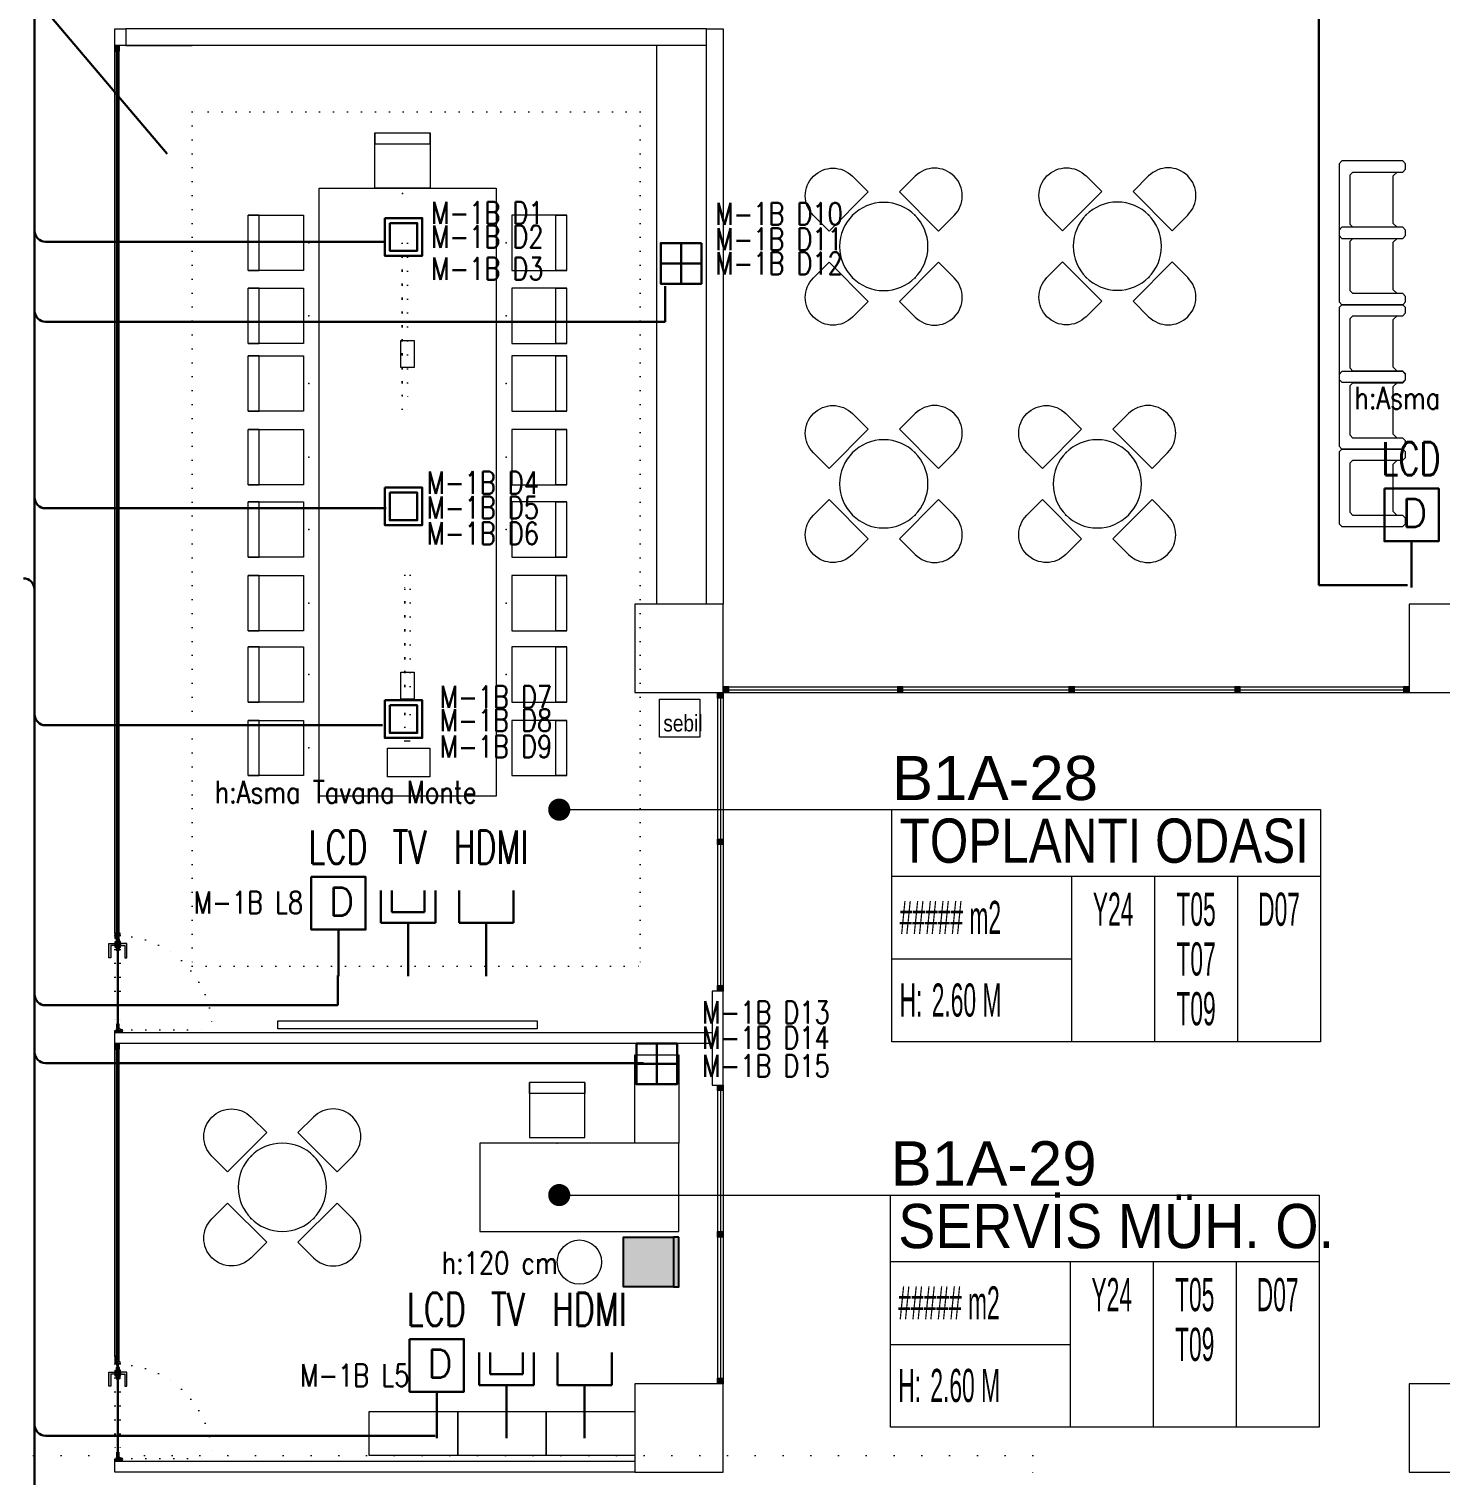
# Model space of a CAD drawing. Header units: metres. Extents: x -13621 to 152406, y -16073 to 22221.
# Drawn here: x 85012 to 86288, y 5682 to 6990 of the extents above; entities that cross this region are included whole.
import ezdxf
from ezdxf.enums import TextEntityAlignment as Align

# ---------------------------------------------------------------- set-up
doc = ezdxf.new("R2010")
doc.units = ezdxf.units.M
doc.header["$LTSCALE"] = 100
doc.header["$MEASUREMENT"] = 0
doc.linetypes.add('DASHDOT', pattern=[1, 0.5, -0.25, 0, -0.25])
doc.linetypes.add('DOT2', pattern=[0.125, 0, -0.125])
doc.layers.get('0').update_dxf_attribs({"color": 9, "lineweight": 9})
for name, color, linetype, lineweight in [('0 @ 1', 9, 'Continuous', 9), ('00', 9, 'Continuous', 9), ('01', 9, 'Continuous', 9), ('05', 9, 'Continuous', 9), ('05S', 9, 'Continuous', 9), ('06C', 9, 'Continuous', 9), ('06D', 9, 'Continuous', 9), ('07K', 9, 'Continuous', 9), ('10', 9, 'Continuous', 9), ('11', 9, 'Continuous', 9), ('15', 9, 'Continuous', 9), ('20', 9, 'DOT2', 9), ('21_mahal200', 9, 'Continuous', 9), ('Data  Tavan', 170, 'Continuous', 30), ('E-DAHİLİ DOME KAMERA', 7, 'Continuous', 30), ('E-DAHİLİ KAMERA', 7, 'Continuous', 30), ('E-DATA LCD EKRAN', 7, 'Continuous', 30), ('E-DATA PRİZİ (RJ45)', 7, 'Continuous', 30), ('E-DUVARA MONTE PRİZ KUTUSU', 7, 'Continuous', 30), ('E-DÖŞEME (ŞAP İÇİ) PRİZ KUTUSU', 7, 'Continuous', 30), ('E-YAZI', 7, 'Continuous', 30)]:
    doc.layers.add(name, color=color, linetype=linetype, lineweight=lineweight)
doc.styles.add('Arial', font='arial.ttf', dxfattribs={"height": 2.5})
doc.styles.add('E-YAZI', font='txttw.shx')
doc.styles.add('MuuM_TEXT-STANDART', font='ARIALN.TTF')
doc.dimstyles.new('MuuM_DIM200', dxfattribs={"dimscale": 20, "dimtxt": 2, "dimasz": 1, "dimexe": 1, "dimexo": 1, "dimgap": 1, "dimtad": 1, "dimdec": 1, "dimrnd": 0.5, "dimdsep": 46, "dimtxsty": 'MuuM_TEXT-STANDART', "dimblk": 'ARCHTICK', "dimcen": 0, "dimdle": 0.15, "dimclrd": 256, "dimclre": 256, "dimclrt": 256, "dimadec": 0, "dimazin": 0, "dimtfac": 5, "dimtdec": 1, "dimtix": 1, "dimtmove": 2, "dimatfit": 3, "dimldrblk": 'DOT', "dimfxl": 3, "dimfxlon": 1, "dimtolj": 1, "dimlwd": -1, "dimlwe": -1, "dimarcsym": 0})
pattern_1 = [(225, (-604.72494, -2171.82614), (-0.0883883476, 0.0883883476), []), (135, (-604.72494, -2171.82614), (0.0883883476, 0.0883883476), [])]

# ---------------------------------------------------------------- blocks, each defined once
blk = doc.blocks.new('E-LCD+TV')
at = {"layer": 'E-DATA PRİZİ (RJ45)', "color": 1}
for p, q in [((38.5, 77.5), (38.5, 48)), ((48.3, 77.5), (48.3, 57.8)), ((77.8, 77.5), (77.8, 57.8)), ((87.6, 77.5), (87.6, 48)), ((48.3, 57.8), (77.8, 57.8)), ((0, 0), (0, 42)), ((38.5, 48), (87.6, 48)), ((63, 48), (63, 0))]:
    blk.add_line(p, q, dxfattribs=at)
blk.add_lwpolyline([(-24.6, 89.6), (24.6, 89.6), (24.6, 42), (-24.6, 42)], close=True, dxfattribs=at)
at = {"layer": 'E-DATA PRİZİ (RJ45)', "color": 1, "style": 'E-YAZI'}
blk.add_text('D', height=25.6, dxfattribs=at).set_placement((-8.8, 54.6))
at = {"layer": 'E-YAZI', "color": 1, "style": 'E-YAZI', "width": 0.7}
for s, p in [('LCD', (-27, 101.6)), ('TV', (49, 101.6))]:
    blk.add_text(s, height=30, dxfattribs=at).set_placement(p)
blk = doc.blocks.new('E-LCD+TV+HDMI')
at = {"layer": 'E-DATA PRİZİ (RJ45)', "color": 1}
for p, q in [((-24.6, 77.5), (-24.6, 48)), ((-14.7, 77.5), (-14.7, 57.8)), ((14.7, 77.5), (14.7, 57.8)), ((24.6, 77.5), (24.6, 48)), ((46.1, 77.5), (46.1, 48)), ((95.2, 77.5), (95.2, 48)), ((-14.7, 57.8), (14.7, 57.8)), ((-63, 0), (-63, 42)), ((-24.6, 48), (24.6, 48)), ((0, 48), (0, 0)), ((46.1, 48), (95.2, 48)), ((70.6, 48), (70.6, 0))]:
    blk.add_line(p, q, dxfattribs=at)
blk.add_lwpolyline([(-87.6, 89.6), (-38.5, 89.6), (-38.5, 42), (-87.6, 42)], close=True, dxfattribs=at)
at = {"layer": 'E-DATA PRİZİ (RJ45)', "color": 1, "style": 'E-YAZI'}
blk.add_text('D', height=25.6, dxfattribs=at).set_placement((-71.8, 54.6))
at = {"layer": 'E-YAZI', "color": 1, "style": 'E-YAZI', "width": 0.7}
for s, p in [('LCD', (-90, 101.6)), ('TV', (-14, 101.6)), ('HDMI', (41.2, 101.6))]:
    blk.add_text(s, height=30, dxfattribs=at).set_placement(p)
blk = doc.blocks.new('10_DUVARA MONTE PRİZ KUTUSU')
at = {"layer": 'E-DUVARA MONTE PRİZ KUTUSU', "color": 4}
for p, q in [((0, 24.5), (0, -24.5)), ((24.5, 0), (-24.5, 0))]:
    blk.add_line(p, q, dxfattribs=at)
blk.add_lwpolyline([(-24.5, -24.5), (24.5, -24.5), (24.5, 24.5), (-24.5, 24.5)], close=True, dxfattribs=at)
blk = doc.blocks.new('E-DÖŞEME BUAT')
at = {"layer": 'E-YAZI', "color": 5}
for points in [[(-34, 34), (0, 34), (0, 0), (-34, 0)], [(-29.5, 29.5), (-4.5, 29.5), (-4.5, 4.5), (-29.5, 4.5)]]:
    blk.add_lwpolyline(points, close=True, dxfattribs=at)
blk = doc.blocks.new('100_DAHİLİ DOME KAMERA')
at = {"layer": 'E-DAHİLİ DOME KAMERA', "color": 4}
for p, q in [((-1.936, 0.715), (-1.936, -0.689)), ((0.82, 0.715), (-1.936, 0.715)), ((0.82, -0.689), (0.82, 0.715)), ((0.82, 0.294), (2.131, 0.668)), ((2.131, 0.668), (2.131, -0.643)), ((0.82, -0.268), (2.131, -0.643)), ((-1.936, -0.689), (0.82, -0.689))]:
    blk.add_line(p, q, dxfattribs=at)
at = {"layer": 'E-DAHİLİ DOME KAMERA', "color": 4, "linetype": 'Continuous'}
blk.add_circle((0, 0), 2.566, dxfattribs=at)
at = {"layer": 'E-DAHİLİ KAMERA', "color": 4}
for q in [(13.416, 6.264), (13.416, -6.264)]:
    blk.add_line((2.566, 0), q, dxfattribs=at)
blk = doc.blocks.new('p-kolon_80x80')
blk.add_lwpolyline([(-40, -40), (40, -40), (40, 40), (-40, 40)], close=True)
blk = doc.blocks.new('1.Bod.Ara.Sitatik Elk')
at = {"layer": '01'}
for p in [(1600, -2200), (2300, -2200), (1600, -2905), (2300, -2905)]:
    blk.add_blockref('p-kolon_80x80', p, dxfattribs=at)
blk = doc.blocks.new('p-strahle-alüminyumdoğramaprofili')
at = {"layer": '10'}
h = blk.add_hatch(dxfattribs=at)
h.set_pattern_fill('NET', color=256, angle=315, style=0)
h.set_pattern_definition(pattern_1)
h.paths.add_polyline_path([(-4.6, 2.6), (-4.7, 2.6), (-4.7, 2.8), (-4.7, 2.8), (-4.7, 2.8), (-4.7, 2.9), (-5, 2.9), (-5, 2.8), (-4.9, 2.8), (-5, 2.6), (-5.1, 2.7), (-5.2, 2.3), (-5.1, 2.3), (-5.1, 2.3), (-5, 2.5, 0.2599), (-4.9, 2.3), (-4.7, 2.3, 0.382682)])
h.paths.add_polyline_path([(-4.9, 2.5), (-4.7, 2.5, -2.16717)], flags=16)
h = blk.add_hatch(dxfattribs=at)
h.set_pattern_fill('NET', color=256, angle=315, style=0)
h.set_pattern_definition(pattern_1)
h.paths.add_polyline_path([(-4.6, 0.9), (-4.7, 0.9), (-4.7, 0.8), (-4.7, 0.7), (-4.7, 0.7), (-4.7, 0.6), (-5, 0.6), (-5, 0.7), (-4.9, 0.7), (-5, 0.9), (-5.1, 0.9), (-5.2, 1.2), (-5.1, 1.2), (-5.1, 1.2), (-5, 1, -0.2599), (-4.9, 1.2), (-4.7, 1.2, -0.382682)])
h.paths.add_polyline_path([(-4.9, 1), (-4.7, 1, 2.16717)], flags=16)
h = blk.add_hatch(dxfattribs=at)
h.set_pattern_fill('NET', color=256, angle=315, style=0)
h.set_pattern_definition([(225, (-608.45214, -2173.53612), (-0.0883883476, 0.0883883476), []), (135, (-608.45214, -2173.53612), (0.0883883476, 0.0883883476), [])])
h.paths.add_polyline_path([(-3.5, 2.3), (-3.5, 2.6), (-4.5, 2.6), (-4.5, 2.3)])
h = blk.add_hatch(dxfattribs=at)
h.set_pattern_fill('NET', color=256, angle=315, style=0)
h.set_pattern_definition([(225, (-608.45214, -2180.04526), (-0.0883883476, 0.0883883476), []), (135, (-608.45214, -2180.04526), (0.0883883476, 0.0883883476), [])])
h.paths.add_polyline_path([(-3.5, 0.9), (-3.5, 1.2), (-4.5, 1.2), (-4.5, 0.9)])
h = blk.add_hatch(dxfattribs=at)
h.set_pattern_fill('NET', color=256, angle=315, style=0)
h.set_pattern_definition([(225, (-629.50454, -2177.58922), (-0.0883883476, 0.0883883476), []), (135, (-629.50454, -2177.58922), (0.0883883476, 0.0883883476), [])])
h.paths.add_polyline_path([(0, 0.7), (0, 1.7), (-0.2, 1.7), (-0.2, 0.7)])
for points in [[(-5.1, 2.7), (-5.2, 2.3)], [(-5.1, 0.9), (-5.2, 1.2)], [(-4.9, 3.6), (-4.9, 3.2), (-4.6, 3.2), (-4.6, 2.9), (-4.5, 2.9), (-4.6, 2.6), (-4.7, 2.6), (-4.7, 2.8), (-4.7, 2.8), (-4.7, 2.8), (-4.7, 3), (-5, 3), (-5, 2.8), (-4.9, 2.8), (-5, 2.6), (-5.1, 2.7), (-5.1, 3.8), (-0.1, 3.8)], [(-5, 2.5), (-5.1, 2.3), (-5.1, 2.3)], [(-5, 1), (-5.1, 1.2), (-5.1, 1.2)], [(-4.7, 2.9), (-5, 2.9)], [(-4.7, 0.6), (-5, 0.6)], [(-2.8, 0.2), (-2.7, 0.2), (-2.7, 0), (-4.9, 0), (-4.9, 0.2), (-4.6, 0.2), (-4.6, 0.7), (-2.7, 0.7)], [(-4.5, 2.9), (-4.5, 2.9), (-4.5, 2.3)], [(-4.5, 0.9), (-4.5, 0.9), (-4.5, 1.3)], [(-3.5, 2.3), (-3.5, 2.6)], [(-3.5, 1.3), (-3.5, 0.9)], [(-2.1, 0.9), (-2.1, 2.6)], [(-0.2, 0.7), (0, 0.7), (0, 1.7)], [(-0.2, 1.7), (0, 1.7)]]:
    blk.add_lwpolyline(points, dxfattribs=at)
for points in [[(-0.2, 2.7), (-0.2, 2.2), (0, 2.2), (0, 2.1), (-0.2, 2.1), (-0.2, 0.4), (0, 0.4), (0, 0), (-0.1, 0), (-0.1, -0.2), (-5.1, -0.2), (-5.1, 0.9), (-5, 0.9), (-4.9, 0.7), (-5, 0.7), (-5, 0.3), (-4.7, 0.3), (-4.7, 0.9), (-4.6, 0.9), (-4.5, 0.9), (-1.3, 0.9), (-1.2, 1.2), (-0.9, 1.2), (-0.9, 0.6), (-0.6, 0.6), (-0.6, 2.7)], [(-2, 0.8), (-1.4, 0.8), (-1.4, 0.1), (-1.3, 0), (-1.3, 0), (-2.1, 0), (-2.1, 0.1), (-2, 0.2)]]:
    blk.add_lwpolyline(points, close=True, dxfattribs=at)
for points in [[(-0.6, 3.3), (-0.6, 3.6), (-4.9, 3.6), (-4.9, 3.6, 0.561743), (-5, 3.7, 0.595966), (-4.9, 3.6, -2.204878)], [(-4.7, 2.5), (-4.9, 2.5, 1)], [(-4.7, 1), (-4.9, 1, -1)], [(-4.6, 2.9), (-4.5, 3.4, -0.833203), (-4.2, 3.4, -0.447088)], [(-4.5, 2.6), (-1.2, 2.6, -0.414214), (-0.9, 2.2), (-0.9, 1.2)], [(-4.2, 3.4), (-4.2, 3, 0.414214), (-4.1, 2.9), (-0.8, 2.9), (-0.8, 3.6)], [(-2.7, 0.7), (-2.7, 0.3), (-2.8, 0.3, 1), (-2.8, 0.2, -1)], [(-0.1, 3.8), (-0.1, 3.6), (-0.5, 3.6), (-0.5, 3.1, -1), (-0.7, 3.1)], [(-0.7, 3.1, -0.305404), (-0.6, 3.3, -5.773092)]]:
    blk.add_lwpolyline(points, format="xyb", dxfattribs=at)
for centre, radius, start, end in [((-4.7, 2.5), 0.253, 168.6676, 234.1258), ((-4.7, 1.1), 0.253, 125.8742, 191.3324), ((-4.8, 2.4), 0.125, 139.5402, 40.4598), ((-4.8, 1.1), 0.125, 319.5402, 220.4598), ((-4.8, 2.5), 0.273, 305.9738, 36.4289), ((-4.8, 1), 0.273, 323.5711, 54.0262)]:
    blk.add_arc(centre, radius, start, end, dxfattribs=at)
blk = doc.blocks.new('*U345')
at = {"layer": '06D'}
for points in [[(5, 4), (802.6, 4)], [(5, 0), (802.6, 0)]]:
    blk.add_lwpolyline(points, dxfattribs=at)
at = {"layer": '15'}
for points in [[(2, 2.5), (805.6, 2.5)], [(805.6, 1.5), (2, 1.5)]]:
    blk.add_lwpolyline(points, dxfattribs=at)
at = {"layer": '0 @ 1', "linetype": 'Continuous', "xscale": -1}
blk.add_blockref('p-strahle-alüminyumdoğramaprofili', (-0.1, 0.2), dxfattribs=at)
at = {"layer": '0 @ 1', "linetype": 'Continuous'}
blk.add_blockref('p-strahle-alüminyumdoğramaprofili', (807.7, 0.2), dxfattribs=at)
blk = doc.blocks.new('_ArchTick')
at = {"color": 0, "linetype": 'ByBlock', "const_width": 0.15}
blk.add_lwpolyline([(-0.5, -0.5), (0.5, 0.5)], dxfattribs=at)
blk = doc.blocks.new('_Dot')
at = {"color": 0, "linetype": 'ByBlock', "lineweight": -2}
blk.add_line((-0.5, 0), (-1, 0), dxfattribs=at)
at = {"color": 0, "linetype": 'ByBlock', "const_width": 0.5}
blk.add_lwpolyline([(-0.25, 0, 1), (0.25, 0, 1)], format="xyb", close=True, dxfattribs=at)
blk = doc.blocks.new('0_roomno2')
blk.add_lwpolyline([(19.375, -10.5), (0, -10.5), (0, 0), (19.375, 0)], close=True)
for points in [[(0, -3), (19.375, -3)], [(8.125, -3), (8.125, -10.5)], [(11.875, -3), (11.875, -10.5)], [(15.625, -3), (15.625, -10.5)], [(0, -6.75), (8.125, -6.75)]]:
    blk.add_lwpolyline(points)
at = {"style": 'MuuM_TEXT-STANDART', "width": 0.6}
blk.add_text('H:', height=1.5, dxfattribs=at).set_placement((0.35, -8.608), align=Align.MIDDLE_LEFT)
at = {"style": 'Arial'}
blk.add_attdef('ODANO', (0, 1.17), '', height=2, dxfattribs=at)
blk.add_attdef('MEKANADI', text='', height=2, dxfattribs=at).set_placement((0.35, -3), align=Align.BOTTOM_LEFT)
at = {"style": 'MuuM_TEXT-STANDART', "width": 0.6}
for tag, p in [('YER01', (10, -4.5)), ('TAVAN01', (13.75, -4.5)), ('DUVAR01', (17.5, -4.5)), ('YER02', (10, -6.75)), ('TAVAN02', (13.75, -6.75)), ('DUVAR02', (17.5, -6.75)), ('YER03', (10, -9)), ('TAVAN03', (13.75, -9)), ('DUVAR03', (17.5, -9))]:
    blk.add_attdef(tag, text='', height=1.5, dxfattribs=at).set_placement(p, align=Align.MIDDLE_CENTER)
for tag, p in [('M2', (0.35, -4.875)), ('TEMIZTAVANYUKSEKLIGI', (1.8, -8.608))]:
    blk.add_attdef(tag, text='', height=1.5, dxfattribs=at).set_placement(p, align=Align.MIDDLE_LEFT)
blk = doc.blocks.new('prf-10x10')
blk.add_lwpolyline([(-5, -5), (5, -5), (5, 5), (-5, 5)], close=True)
at = {"color": 255}
blk.add_solid([(-5, -5), (5, -5), (-5, 5), (5, 5)], dxfattribs=at)
at = {"layer": '10'}
blk.add_point((0, 0), dxfattribs=at)
blk = doc.blocks.new('p-dog-ser-620')
at = {"layer": '06D'}
for points in [[(-620, 5), (-5, 5)], [(-620, 0), (-5, 0)]]:
    blk.add_lwpolyline(points, dxfattribs=at)
at = {"layer": '15'}
blk.add_lwpolyline([(-620, 2.5), (-5, 2.5)], dxfattribs=at)
at = {"layer": '10', "xscale": 0.5, "yscale": 0.5, "rotation": 90}
for p in [(-617.5, 2.5), (-460, 2.5), (-305, 2.5), (-155, 2.5), (-2.5, 2.5)]:
    blk.add_blockref('prf-10x10', p, dxfattribs=at)
blk = doc.blocks.new('p-dog-ser-270')
at = {"layer": '06D'}
for points in [[(-5, -5), (-5, -270)], [(0, -5), (0, -270)]]:
    blk.add_lwpolyline(points, dxfattribs=at)
at = {"layer": '15'}
blk.add_lwpolyline([(-2.5, -5), (-2.5, -270)], dxfattribs=at)
at = {"layer": '10', "xscale": -0.5, "yscale": 0.5, "rotation": 270}
for p in [(-2.5, -2.5), (-2.5, -135), (-2.5, -267.5)]:
    blk.add_blockref('prf-10x10', p, dxfattribs=at)
blk = doc.blocks.new('g-kapı kolu-p')
at = {"layer": '05S'}
h = blk.add_hatch(color=256, dxfattribs=at)
h.paths.add_polyline_path([(-1, 8.2), (11.8, 8.2), (11.8, 6.3), (0.9, 6.3), (0.9, 2.4), (-1, 2.4)])
h.paths.add_polyline_path([(-2.7, 2.4), (2.7, 2.4), (2.7, 1.5), (-2.7, 1.5)])
h.paths.add_polyline_path([(-5, 1.5), (5, 1.5), (5, 0.5), (-5, 0.5)])
h.paths.add_polyline_path([(-5, -0.5), (5, -0.5), (5, -1.5), (-5, -1.5)])
h.paths.add_polyline_path([(-2.7, -1.5), (2.7, -1.5), (2.7, -2.4), (-2.7, -2.4)])
h.paths.add_polyline_path([(-1, -2.4), (0.9, -2.4), (0.9, -6.3), (11.8, -6.3), (11.8, -8.2), (-1, -8.2)])
for points in [[(-5, 0.5), (5, 0.5), (5, 1.5), (-5, 1.5)], [(-2.7, 1.5), (2.7, 1.5), (2.7, 2.4), (-2.7, 2.4)], [(-5, -1.5), (5, -1.5), (5, -0.5), (-5, -0.5)], [(-2.7, -1.5), (2.7, -1.5), (2.7, -2.4), (-2.7, -2.4)]]:
    blk.add_lwpolyline(points, close=True)
for points in [[(11.8, 8.2), (-1, 8.2), (-1, 2.4), (0.9, 2.4), (0.9, 6.3), (11.8, 6.3), (11.8, 8.2)], [(11.8, -8.2), (-1, -8.2), (-1, -2.4), (0.9, -2.4), (0.9, -6.3), (11.8, -6.3), (11.8, -8.2)]]:
    blk.add_lwpolyline(points)
blk = doc.blocks.new('k-cambölme-kapı-p')
at = {"layer": '10'}
h = blk.add_hatch(dxfattribs=at)
h.set_pattern_fill('NET', color=256, angle=135, style=0)
h.set_pattern_definition([(135, (3753.7029, 560.85184), (-0.0883883476, -0.0883883476), []), (225, (3753.7029, 560.85184), (0.0883883476, -0.0883883476), [])])
h.paths.add_polyline_path([(2.1, -0.1), (2.1, 0), (2.1, 0), (2, 0.1), (2, 0.1), (2, 0.1), (2, 0.1), (2, -0.3), (1.9, -0.3), (1.9, -0.4), (1.9, -0.5), (1.7, -0.5), (1.8, -0.3), (1.7, -0.3), (1.5, -0.5), (1.4, -0.5), (1.6, -0.3), (1.6, -0.3), (1.5, -0.3), (1.3, -0.4), (1.3, -0.4), (1.3, -0.5), (1.3, -0.5), (1.3, -0.6), (1.3, -0.3), (1.3, -0.3), (1.2, -0.3), (1.2, -0.5), (1.2, -0.6), (1.2, -0.6), (1.3, -0.6), (3.5, -0.6), (3.5, -0.6), (3.4, -0.4), (3.4, -0.3), (3.4, -0.2), (3.4, -0.2), (3.4, -0.2), (2.7, -0.2), (2.7, -0.2), (2.9, -0.2, -1), (2.9, -0.2)])
h.paths.add_polyline_path([(2, -0.2), (2.1, -0.2), (2.1, -0.2), (2.1, -0.2), (2.1, -0.3), (2.9, -0.3), (2.9, -0.3), (2.6, -0.3), (2.5, -0.3), (2.5, -0.3), (2.5, -0.3), (2.5, -0.3), (2.5, -0.3), (2.4, -0.3), (2.4, -0.3), (2.1, -0.3), (2, -0.1), (2, -0.1), (2, -0.1)], flags=16)
h.paths.add_polyline_path([(2.4, -0.3), (2.5, -0.5), (2.1, -0.5), (2.1, -0.3)], flags=16)
h.paths.add_polyline_path([(2.6, -0.3), (2.9, -0.3), (2.9, -0.3), (3.3, -0.3, 0.166992), (3.3, -0.5), (2.7, -0.5), (2.6, -0.4)], flags=16)
h.paths.add_polyline_path([(3, -0.2), (3, -0.2), (3.3, -0.2, 0.10606), (3.3, -0.3), (3, -0.3)], flags=16)
h = blk.add_hatch(dxfattribs=at)
h.set_pattern_fill('NET', color=256, angle=135, style=0)
h.set_pattern_definition([(45, (474.94443, 2280.71206), (0.0883883476, -0.0883883476), []), (315, (474.94443, 2280.71206), (-0.0883883476, -0.0883883476), [])])
h.paths.add_polyline_path([(87.3, -0.2), (87.3, -0.2), (87.1, -0.2, 1), (87.1, -0.2), (87.9, -0.2), (87.9, 0), (87.9, 0), (88, 0.1), (88, 0.1), (88, 0.1), (88, -0.3), (88.1, -0.3), (88.1, -0.4), (88.1, -0.5), (88.3, -0.5), (88.2, -0.3), (88.3, -0.3), (88.5, -0.5), (88.6, -0.5), (88.4, -0.3), (88.4, -0.3), (88.5, -0.3), (88.7, -0.4), (88.7, -0.4), (88.7, -0.5), (88.7, -0.5), (88.7, -0.6), (88.7, -0.3), (88.7, -0.3), (88.8, -0.3), (88.8, -0.5), (88.8, -0.6), (88.8, -0.6), (88.7, -0.6), (86.5, -0.6), (86.5, -0.6), (86.6, -0.4), (86.6, -0.3), (86.6, -0.2), (86.6, -0.2), (86.6, -0.2)])
h.paths.add_polyline_path([(87.3, -0.5), (87.4, -0.4), (87.4, -0.3), (87.1, -0.3), (87.1, -0.3), (87, -0.3), (87, -0.3), (87, -0.2), (87, -0.2), (86.7, -0.2, -0.292264), (86.7, -0.5)], flags=16)
h.paths.add_polyline_path([(87.5, -0.5), (87.6, -0.5), (87.5, -0.4)], flags=16)
h.paths.add_polyline_path([(87.6, -0.4), (87.7, -0.5), (87.9, -0.5), (87.9, -0.3), (87.6, -0.3)], flags=16)
h.paths.add_polyline_path([(87.6, -0.5), (87.7, -0.6), (87.7, -0.5)], flags=16)
for points in [[(2, -0.3), (2, 2.1), (2.1, 2.1), (2.1, 2.3, 0.414214), (1.9, 2.4), (0.1, 2.4, 0.414214), (0, 2.4), (0, -2.4, 0.414214), (0.1, -2.4), (2.1, -2.4), (2.1, -2.3), (2.1, -2.2), (2.1, -2.2), (2.1, -2.2), (2.1, -2.2), (2.1, -2.2), (2.1, -0.9)], [(88, -0.3), (88, 2.1), (87.9, 2.1), (87.9, 2.3, -0.414214), (88.1, 2.4), (89.9, 2.4, -0.414214), (90, 2.4), (90, -2.4, -0.414214), (89.9, -2.4), (87.9, -2.4), (87.9, -2.3), (87.9, -2.2), (87.9, -2.2), (87.9, -2.2), (87.9, -2.2), (87.9, -2.2), (87.9, -0.9)], [(1.5, -0.3), (1.3, -0.4), (1.3, -0.4), (1.3, -0.5), (1.3, -0.5), (1.3, -0.6), (1.3, -0.3), (1.3, -0.3), (1.2, -0.3), (1.2, -0.5), (1.2, -0.6), (1.2, -0.6), (1.3, -0.6), (3.5, -0.6), (3.5, -0.6), (3.4, -0.4), (3.4, -0.3), (3.4, -0.2), (3.4, -0.2), (3.4, -0.2), (2.7, -0.2), (2.7, -0.2), (2.9, -0.2, -1), (2.9, -0.2, -1)], [(88.5, -0.3), (88.7, -0.4), (88.7, -0.4), (88.7, -0.5), (88.7, -0.5), (88.7, -0.6), (88.7, -0.3), (88.7, -0.3), (88.8, -0.3), (88.8, -0.5), (88.8, -0.6), (88.8, -0.6), (88.7, -0.6), (86.5, -0.6), (86.5, -0.6), (86.6, -0.4), (86.6, -0.3), (86.6, -0.2), (86.6, -0.2), (86.6, -0.2), (87.3, -0.2), (87.3, -0.2), (87.1, -0.2, 1), (87.1, -0.2, 1)], [(86.7, -0.5), (87.3, -0.5), (87.4, -0.4), (87.4, -0.3), (87.1, -0.3), (87.1, -0.3), (87, -0.3), (87, -0.3), (87, -0.2), (87, -0.2), (86.7, -0.2, 1)]]:
    blk.add_lwpolyline(points, format="xyb", dxfattribs=at)
at = {"layer": '10', "linetype": 'DASHDOT', "ltscale": 0.05}
for points in [[(3.2, 3.6), (0.2, 3.6)], [(1.7, 2.1), (1.7, 4.9)], [(6.1, 1.4), (6.1, -0.5)]]:
    blk.add_lwpolyline(points, dxfattribs=at)
at = {"layer": '10'}
for points in [[(1.8, 2.3), (0.2, 2.3), (0.2, 2), (0.4, 2), (0.4, 1.9), (0.2, 1.9), (0.2, 1.2), (0.4, 1.2), (0.4, -0.4), (0.2, -0.4), (0.2, -1.2), (0.4, -1.2), (0.4, -1.4), (0.2, -1.4), (0.2, -2.2), (1.8, -2.2), (1.8, -1.7), (1.6, -1.7), (1.6, -1.6), (1.8, -1.6), (1.8, -1.4), (1.6, -1.4), (1.6, -1.2), (1.7, -1.2), (1.7, -0.8), (1.1, -0.8), (1.1, -0.1), (1.5, -0.1), (1.5, 1.9), (1.6, 2), (1.8, 2), (1.8, 2.3)], [(0.7, 3.6), (0.7, 2.4)], [(0.7, 2.3), (0.7, -0.2), (1.1, -0.2)], [(1.1, 2.4), (1.1, 2.9)], [(1.1, -0.1), (1.1, 2.3)], [(1.5, 1.9), (1.1, 1.9)], [(1.2, 1.9), (1.2, -0.1)], [(2.9, -0.2), (2.1, -0.1), (2.1, 0), (2.1, 0), (2, 0.1), (2, 0.1), (2, 0.1), (2, 0.1)], [(3.8, 0.9), (2.6, 3.2)], [(4.1, 1.3), (2.7, 4)], [(8.1, 0.9), (8.1, 1.3), (4.1, 1.3)], [(5.3, 0.9), (5.3, -0.2)], [(5.5, 1.3), (5.8, 1), (5.8, 0.9)], [(5.6, 0.9), (5.6, -0.2)], [(6.8, 1.3), (6.5, 1), (6.5, 0.9)], [(6.7, 0.9), (6.7, -0.2)], [(7, 0.9), (7, -0.2)], [(87.1, -0.2), (87.9, -0.2), (87.9, 0), (87.9, 0), (88, 0.1), (88, 0.1), (88, 0.1)], [(88.2, 2.3), (89.8, 2.3), (89.8, 2), (89.6, 2), (89.6, 1.9), (89.8, 1.9), (89.8, 1.2), (89.6, 1.2), (89.6, -0.4), (89.8, -0.4), (89.8, -1.2), (89.6, -1.2), (89.6, -1.4), (89.8, -1.4), (89.8, -2.2), (88.2, -2.2), (88.2, -1.7), (88.4, -1.7), (88.4, -1.6), (88.2, -1.6), (88.2, -1.4), (88.4, -1.4), (88.4, -1.2), (88.3, -1.2), (88.3, -0.8), (88.9, -0.8), (88.9, -0.1), (88.5, -0.1), (88.5, 1.9), (88.4, 2), (88.2, 2), (88.2, 2.3)], [(2.1, -0.9), (3.6, -0.9), (3.6, -0.6), (1.2, -0.6), (1.2, -0.3), (2, -0.3)], [(1.6, -0.3), (1.6, -0.3), (1.4, -0.5), (1.5, -0.5), (1.7, -0.3)], [(1.8, -0.3), (1.7, -0.5), (1.9, -0.5), (1.9, -0.4), (1.9, -0.3)], [(3.3, -0.5), (2.7, -0.5), (2.6, -0.4), (2.6, -0.3), (2.9, -0.3), (2.9, -0.3)], [(3.3, -0.3), (3.3, -0.3), (2.9, -0.3)], [(3, -0.3), (3, -0.2), (3, -0.2), (3.3, -0.2)], [(3, -0.3), (3.3, -0.3), (3.3, -0.3)], [(4.1, -0.2), (4.1, -0.5), (8.1, -0.5)], [(8.1, -0.5), (8.1, -0.2)], [(87.9, -0.9), (86.4, -0.9), (86.4, -0.6), (88.8, -0.6), (88.8, -0.3), (88, -0.3)], [(87.6, -0.5), (87.5, -0.4), (87.5, -0.5), (87.6, -0.5)], [(88.2, -0.3), (88.3, -0.5), (88.1, -0.5), (88.1, -0.4), (88.1, -0.3)], [(88.4, -0.3), (88.4, -0.3), (88.6, -0.5), (88.5, -0.5), (88.3, -0.3)]]:
    blk.add_lwpolyline(points, dxfattribs=at)
for points in [[(2, -0.1), (2, -0.1), (2, -0.2), (2.1, -0.2), (2.1, -0.2), (2.1, -0.2), (2.1, -0.3), (2.9, -0.3), (2.9, -0.3), (2.6, -0.3), (2.5, -0.3), (2.5, -0.3), (2.5, -0.3), (2.5, -0.3), (2.5, -0.3), (2.4, -0.3), (2.4, -0.3), (2.1, -0.3), (2, -0.1)], [(2.1, -0.5), (2.1, -0.3), (2.4, -0.3), (2.5, -0.5), (2.5, -0.5)], [(87.9, -0.5), (87.9, -0.3), (87.6, -0.3), (87.6, -0.4), (87.7, -0.5)], [(87.6, -0.5), (87.7, -0.5), (87.7, -0.6)]]:
    blk.add_lwpolyline(points, close=True, dxfattribs=at)
blk.add_circle((1.7, 3.7), 1.02, dxfattribs=at)
for centre, start, end in [((3.6, -0.4), 148.8979, 173.1144), ((3.6, -0.4), 176.143, 214.0649), ((86.4, -0.4), 325.9351, 31.1021)]:
    blk.add_arc(centre, 0.322, start, end, dxfattribs=at)
at = {"layer": '15', "linetype": 'DOT2'}
blk.add_lwpolyline([(2.5, 0.4), (2.5, 85.4)], dxfattribs=at)
at = {"layer": '15'}
blk.add_lwpolyline([(2.6, 0.9), (87.4, 0.9), (87.5, 0.8), (87.5, -0.1), (87.4, -0.2), (2.6, -0.2), (2.6, -0.2), (2.5, -0.1), (2.5, 0.8), (2.6, 0.9)], dxfattribs=at)
at = {"layer": '15', "linetype": 'DOT2'}
blk.add_arc((2.5, 0.4), 85, 0, 90, dxfattribs=at)
at = {"layer": '20'}
for p, q in [((87.9, 2.4), (2.1, 2.4)), ((87.9, 2.1), (2.1, 2.1)), ((87.9, -2.2), (2.1, -2.2)), ((87.9, -2.4), (2.1, -2.4))]:
    blk.add_line(p, q, dxfattribs=at)
at = {"layer": '06C', "xscale": -1}
blk.add_blockref('g-kapı kolu-p', (79.6, 0.4), dxfattribs=at)
blk = doc.blocks.new('*U342')
at = {"layer": '06D'}
for points in [[(5, 4), (282.6, 4)], [(5, 0), (282.6, 0)]]:
    blk.add_lwpolyline(points, dxfattribs=at)
at = {"layer": '15'}
for points in [[(2, 2.5), (285.6, 2.5)], [(285.6, 1.5), (2, 1.5)]]:
    blk.add_lwpolyline(points, dxfattribs=at)
at = {"layer": '0 @ 1', "linetype": 'Continuous', "xscale": -1}
blk.add_blockref('p-strahle-alüminyumdoğramaprofili', (-0.1, 0.2), dxfattribs=at)
at = {"layer": '0 @ 1', "linetype": 'Continuous'}
blk.add_blockref('p-strahle-alüminyumdoğramaprofili', (287.7, 0.2), dxfattribs=at)
blk = doc.blocks.new('m-vw-sandalye-02')
at = {"layer": '05S', "lineweight": -3, "ltscale": 0.5}
for points in [[(-22.5, 0), (-22.5, -5), (22.5, -5), (22.5, 0)], [(-22.5, -5), (22.5, -5), (22.5, -50), (-22.5, -50)]]:
    blk.add_hatch(color=256, dxfattribs=at).paths.add_polyline_path(points)
at = {"lineweight": -3, "ltscale": 0.5}
for points in [[(-22.5, 0), (-22.5, -5), (22.5, -5), (22.5, 0)], [(-22.5, -5), (22.5, -5), (22.5, -50), (-22.5, -50)]]:
    blk.add_lwpolyline(points, close=True, dxfattribs=at)
blk = doc.blocks.new('p-sandalye-03')
for points in [[(-5, -25.1), (-5, 24.9), (-55, 24.9), (-55, -25.1), (-5, -25.1)], [(-55, 24.9), (-45, 24.9), (-45, -25.1), (-55, -25.1)]]:
    blk.add_lwpolyline(points)
blk.add_point((0, -0.1))
blk = doc.blocks.new('p-ofis modülü-02-s')
blk.add_lwpolyline([(-182, -2), (-102, -2), (-102, -182), (-182, -182)], close=True)
blk.add_lwpolyline([(-102, -2), (-102, -42), (-22, -42), (-22, -2), (-102, -2)])
at = {"xscale": -0.9999999999999998, "rotation": 359.9999999981877}
blk.add_blockref('p-sandalye-03', (-102, -112), dxfattribs=at)
blk = doc.blocks.new('p-sehpa')
at = {"layer": '05'}
blk.add_circle((0, 0), 20, dxfattribs=at)
blk = doc.blocks.new('p-sandalye-01')
blk.add_lwpolyline([(-5, -25), (-5, -25), (-25, -25, -1), (-25, 25), (-5, 25), (-5, 25)], format="xyb", close=True)
blk.add_point((0, 0.1))
blk = doc.blocks.new('p-masa-yuvarlak-4lü')
blk.add_circle((0.1, 0.1), 39.9)
at = {"rotation": 270}
blk.add_blockref('p-sandalye-01', (0, 40), dxfattribs=at)
blk.add_blockref('p-sandalye-01', (-40, 0))
at = {"xscale": -1}
blk.add_blockref('p-sandalye-01', (40, 0), dxfattribs=at)
at = {"xscale": -1, "rotation": 270}
blk.add_blockref('p-sandalye-01', (0, -40), dxfattribs=at)
blk = doc.blocks.new('gr-p-birim')
blk.add_lwpolyline([(-0.5, -0.5), (0.5, -0.5), (0.5, 0.5), (-0.5, 0.5)], close=True)
blk = doc.blocks.new('1.Bod.Ara.Mimari Elk')
for p, q in [((1100, -1655), (1160, -1655)), ((1625, -1655), (1565, -1655)), ((1580, -2160), (1580, -1655)), ((1625, -2160), (1580, -2160))]:
    blk.add_line(p, q)
at = {"color": 2}
blk.add_line((1352.16, -2283.86), (1357.16, -2283.86), dxfattribs=at)
for points in [[(1274.66, -1783.86), (1434.66, -1783.86), (1434.66, -2333.86), (1274.66, -2333.86)], [(1348.53, -1921.61), (1360.78, -1921.61), (1360.78, -1946.1), (1348.53, -1946.1)], [(1348.53, -2221.61), (1360.78, -2221.61), (1360.78, -2246.1), (1348.53, -2246.1)], [(1582.48, -2246.04), (1618.8, -2246.04), (1618.8, -2280.49), (1582.48, -2280.49)], [(1336.59, -2290.35), (1374.95, -2290.35), (1374.95, -2316.24), (1336.59, -2316.24)], [(1237.48, -2536.9), (1471.83, -2536.9), (1471.83, -2544.27), (1237.48, -2544.27)]]:
    blk.add_lwpolyline(points, close=True)
at = {"layer": '00'}
for p, q in [((1625, -1640), (1100, -1640)), ((1100, -1640), (1100, -1655)), ((1625, -1655), (1100, -1655))]:
    blk.add_line(p, q, dxfattribs=at)
at = {"layer": '00', "color": 2, "linetype": 'DOT2'}
for p, q in [((1565, -1715), (1160, -1715)), ((1160, -1715), (1160, -2487.5)), ((1565, -1715), (1565, -2487.5)), ((1349.66, -1833.86), (1349.66, -1983.86)), ((1352.16, -2133.86), (1352.16, -2283.86)), ((1160, -2487.5), (1565, -2487.5))]:
    blk.add_line(p, q, dxfattribs=at)
at = {"layer": '00'}
blk.add_lwpolyline([(1625, -2160), (1625, -1640), (1640, -1640), (1640, -2160)], close=True, dxfattribs=at)
at = {"layer": '00', "color": 2, "linetype": 'DOT2'}
for points in [[(1349.66, -1833.86), (1354.66, -1833.86), (1354.66, -1983.86), (1349.66, -1983.86)], [(1352.16, -2133.86), (1357.16, -2133.86), (1357.16, -2283.86), (1352.16, -2283.86)]]:
    blk.add_lwpolyline(points, close=True, dxfattribs=at)
at = {"layer": '05'}
for p, q in [((2245.82, -1772.93), (2249.36, -1769.4)), ((2245.82, -1815.86), (2245.82, -1772.93)), ((2245.82, -1815.86), (2249.36, -1819.4)), ((2245.82, -1832.89), (2249.36, -1829.35)), ((2245.82, -1875.82), (2245.82, -1832.89)), ((2245.82, -1875.82), (2249.36, -1879.35)), ((2245.82, -1902.89), (2249.36, -1899.35)), ((2245.82, -1945.82), (2245.82, -1902.89)), ((2245.82, -1945.82), (2249.36, -1949.35)), ((2245.82, -1963.42), (2249.36, -1959.89)), ((2245.82, -2006.35), (2245.82, -1963.42)), ((2245.82, -2006.35), (2249.36, -2009.89)), ((2245.82, -2033.42), (2249.36, -2029.89)), ((2245.82, -2076.35), (2245.82, -2033.42)), ((2245.82, -2076.35), (2249.36, -2079.89))]:
    blk.add_line(p, q, dxfattribs=at)
for points in [[(2256.86, -1761.9), (2254.36, -1759.4), (2199.36, -1759.4), (2196.86, -1761.9), (2196.86, -1826.9), (2199.36, -1829.4), (2254.36, -1829.4), (2256.86, -1826.9), (2256.86, -1821.9), (2254.36, -1819.4), (2209.36, -1819.4), (2206.86, -1816.9), (2206.86, -1771.9), (2209.36, -1769.4), (2254.36, -1769.4), (2256.86, -1766.9)], [(2256.86, -1821.85), (2254.36, -1819.35), (2199.36, -1819.35), (2196.86, -1821.85), (2196.86, -1886.85), (2199.36, -1889.35), (2254.36, -1889.35), (2256.86, -1886.85), (2256.86, -1881.85), (2254.36, -1879.35), (2209.36, -1879.35), (2206.86, -1876.85), (2206.86, -1831.85), (2209.36, -1829.35), (2254.36, -1829.35), (2256.86, -1826.85)], [(2256.86, -1891.85), (2254.36, -1889.35), (2199.36, -1889.35), (2196.86, -1891.85), (2196.86, -1956.85), (2199.36, -1959.35), (2254.36, -1959.35), (2256.86, -1956.85), (2256.86, -1951.85), (2254.36, -1949.35), (2209.36, -1949.35), (2206.86, -1946.85), (2206.86, -1901.85), (2209.36, -1899.35), (2254.36, -1899.35), (2256.86, -1896.85)], [(2256.86, -1952.39), (2254.36, -1949.89), (2199.36, -1949.89), (2196.86, -1952.39), (2196.86, -2017.39), (2199.36, -2019.89), (2254.36, -2019.89), (2256.86, -2017.39), (2256.86, -2012.39), (2254.36, -2009.89), (2209.36, -2009.89), (2206.86, -2007.39), (2206.86, -1962.39), (2209.36, -1959.89), (2254.36, -1959.89), (2256.86, -1957.39)], [(2256.86, -2022.39), (2254.36, -2019.89), (2199.36, -2019.89), (2196.86, -2022.39), (2196.86, -2087.39), (2199.36, -2089.89), (2254.36, -2089.89), (2256.86, -2087.39), (2256.86, -2082.39), (2254.36, -2079.89), (2209.36, -2079.89), (2206.86, -2077.39), (2206.86, -2032.39), (2209.36, -2029.89), (2254.36, -2029.89), (2256.86, -2027.39)]]:
    blk.add_lwpolyline(points, close=True, dxfattribs=at)
at = {"layer": '10'}
blk.add_lwpolyline([(1090, -1655), (1090, -1640), (1100, -1640), (1100, -1655)], close=True, dxfattribs=at)
at = {"layer": '11'}
for points in [[(1630, -2595), (1640, -2595), (1640, -2510), (1630, -2510)], [(1630, -2557.5), (1090, -2557.5), (1090, -2547.5), (1630, -2547.5)], [(1090, -2935), (1560, -2935), (1560, -2945), (1090, -2945)]]:
    blk.add_lwpolyline(points, close=True, dxfattribs=at)
at = {"layer": '20', "ltscale": 2}
for p, q in [((1920, -2930), (860, -2930)), ((1920, -5330), (1920, -2930))]:
    blk.add_line(p, q, dxfattribs=at)
at = {"linetype": 'Continuous', "rotation": 90.00000000000001}
for name, p in [('*U345', (1094, -2462.59)), ('*U342', (1094, -2845.07))]:
    blk.add_blockref(name, p, dxfattribs=at)
for p in [(1640, -2240), (1640, -2595)]:
    blk.add_blockref('p-dog-ser-270', p)
at = {"layer": '05', "color": 1, "xscale": -1, "rotation": 315}
for p in [(1785.18, -1836.88), (1996.36, -1836.59), (1785.18, -2051.5), (1978.17, -2051.5), (1241.46, -2687.5)]:
    blk.add_blockref('p-masa-yuvarlak-4lü', p, dxfattribs=at)
at = {"layer": '05', "extrusion": (0, 0, -1), "zscale": -1}
for name, p, rotation in [('p-sandalye-03', (-1349.99, -1788.86), 270), ('p-sandalye-03', (-1265.5, -1833.47), 180), ('p-sandalye-03', (-1265.5, -1899.52), 180), ('p-sandalye-03', (-1265.5, -1960.79), 180), ('p-sandalye-03', (-1265.5, -2027.24), 180), ('p-sandalye-03', (-1265.5, -2092.85), 180), ('p-sandalye-03', (-1265.5, -2159.29), 180), ('p-sandalye-03', (-1265.5, -2223.85), 180), ('p-sandalye-03', (-1265.5, -2290.29), 180), ('p-ofis modülü-02-s', (-1602, -2545.5), 90.00000000000001)]:
    blk.add_blockref(name, p, dxfattribs=dict(at, rotation=rotation))
at = {"layer": '05', "extrusion": (0, 0, -1), "xscale": -1, "zscale": -1}
for name, p, rotation in [('p-sandalye-03', (-1443.81, -1833.47), 180), ('p-sandalye-03', (-1443.81, -1899.52), 180), ('p-sandalye-03', (-1443.81, -1960.79), 180), ('p-sandalye-03', (-1443.81, -2027.24), 180), ('p-sandalye-03', (-1443.81, -2092.85), 180), ('p-sandalye-03', (-1443.81, -2159.29), 180), ('p-sandalye-03', (-1443.81, -2223.85), 180), ('p-sandalye-03', (-1443.81, -2290.29), 180), ('m-vw-sandalye-02', (-1600, -2755), 90)]:
    blk.add_blockref(name, p, dxfattribs=dict(at, rotation=rotation))
at = {"layer": '05', "rotation": 180}
blk.add_blockref('p-sehpa', (1510, -2755), dxfattribs=at)
at = {"layer": '05', "xscale": -40, "yscale": 80, "rotation": 90}
for p in [(1360, -2910), (1440, -2910), (1520, -2910)]:
    blk.add_blockref('gr-p-birim', p, dxfattribs=at)
at = {"layer": '07K', "xscale": -1, "rotation": 270}
for p in [(1092.44, -2547.58), (1092.44, -2935.08)]:
    blk.add_blockref('k-cambölme-kapı-p', p, dxfattribs=at)
at = {"layer": '10'}
blk.add_blockref('p-dog-ser-620', (2260, -2240), dxfattribs=at)
at = {"layer": '21_mahal200'}
ref = blk.add_blockref('0_roomno2', (1792.51, -2345.94), dxfattribs=dict(at, xscale=20, yscale=20, zscale=20))
ref.add_attrib('ODANO', 'B1A-28', (1792.51, -2337.29), dxfattribs={"layer": '0', "height": 40, "style": 'Arial'})
ref.add_attrib('MEKANADI', 'TOPLANTI ODASI', dxfattribs={"layer": '0', "height": 40, "style": 'Arial', "width": 0.8}).set_placement((1799.51, -2405.94), align=Align.BOTTOM_LEFT)
ref.add_attrib('M2', '##### m2', dxfattribs={"layer": '0', "height": 30, "style": 'MuuM_TEXT-STANDART', "width": 0.6}).set_placement((1799.51, -2443.44), align=Align.MIDDLE_LEFT)
ref.add_attrib('TEMIZTAVANYUKSEKLIGI', '2.60 M', dxfattribs={"layer": '0', "height": 30, "style": 'MuuM_TEXT-STANDART', "width": 0.6}).set_placement((1828.51, -2518.09), align=Align.MIDDLE_LEFT)
ref.add_attrib('YER01', 'Y24', dxfattribs={"layer": '0', "height": 30, "style": 'MuuM_TEXT-STANDART', "width": 0.6}).set_placement((1992.51, -2435.94), align=Align.MIDDLE_CENTER)
ref.add_attrib('TAVAN01', 'T05', dxfattribs={"layer": '0', "height": 30, "style": 'MuuM_TEXT-STANDART', "width": 0.6}).set_placement((2067.51, -2435.94), align=Align.MIDDLE_CENTER)
ref.add_attrib('DUVAR01', 'D07', dxfattribs={"layer": '0', "height": 30, "style": 'MuuM_TEXT-STANDART', "width": 0.6}).set_placement((2142.51, -2435.94), align=Align.MIDDLE_CENTER)
ref.add_attrib('TAVAN02', 'T07', dxfattribs={"layer": '0', "height": 30, "style": 'MuuM_TEXT-STANDART', "width": 0.6}).set_placement((2067.51, -2480.94), align=Align.MIDDLE_CENTER)
ref.add_attrib('TAVAN03', 'T09', dxfattribs={"layer": '0', "height": 30, "style": 'MuuM_TEXT-STANDART', "width": 0.6}).set_placement((2067.51, -2525.94), align=Align.MIDDLE_CENTER)
ref = blk.add_blockref('0_roomno2', (1791.26, -2694.43), dxfattribs=dict(at, xscale=20, yscale=20, zscale=20))
ref.add_attrib('ODANO', 'B1A-29', (1791.26, -2685.79), dxfattribs={"layer": '0', "height": 40, "style": 'Arial'})
ref.add_attrib('MEKANADI', 'SERVİS MÜH. O.', dxfattribs={"layer": '0', "height": 40, "style": 'Arial', "width": 0.9}).set_placement((1798.26, -2754.43), align=Align.BOTTOM_LEFT)
ref.add_attrib('M2', '##### m2', dxfattribs={"layer": '0', "height": 30, "style": 'MuuM_TEXT-STANDART', "width": 0.6}).set_placement((1798.26, -2791.93), align=Align.MIDDLE_LEFT)
ref.add_attrib('TEMIZTAVANYUKSEKLIGI', '2.60 M', dxfattribs={"layer": '0', "height": 30, "style": 'MuuM_TEXT-STANDART', "width": 0.6}).set_placement((1827.26, -2866.59), align=Align.MIDDLE_LEFT)
ref.add_attrib('YER01', 'Y24', dxfattribs={"layer": '0', "height": 30, "style": 'MuuM_TEXT-STANDART', "width": 0.6}).set_placement((1991.26, -2784.43), align=Align.MIDDLE_CENTER)
ref.add_attrib('TAVAN01', 'T05', dxfattribs={"layer": '0', "height": 30, "style": 'MuuM_TEXT-STANDART', "width": 0.6}).set_placement((2066.26, -2784.43), align=Align.MIDDLE_CENTER)
ref.add_attrib('DUVAR01', 'D07', dxfattribs={"layer": '0', "height": 30, "style": 'MuuM_TEXT-STANDART', "width": 0.6}).set_placement((2141.26, -2784.43), align=Align.MIDDLE_CENTER)
ref.add_attrib('TAVAN02', 'T09', dxfattribs={"layer": '0', "height": 30, "style": 'MuuM_TEXT-STANDART', "width": 0.6}).set_placement((2066.26, -2829.43), align=Align.MIDDLE_CENTER)
at = {"style": 'MuuM_TEXT-STANDART'}
blk.add_text('sebil', height=15, dxfattribs=at).set_placement((1585.92, -2275.26))
at = {"layer": '21_mahal200'}
for points in [[(1491.79, -2345.94), (1792.51, -2345.94)], [(1491.79, -2694.43), (1792.51, -2694.43)]]:
    blk.add_leader(points, dimstyle='MuuM_DIM200', override={"dimasz": 1, "dimfxl": 10}, dxfattribs=at)

msp = doc.modelspace()

# ---------------------------------------------------------------- linework, layer by layer
at = {"layer": 'Data  Tavan'}
for p, q in [((85017.4, 7015.5), (85017.4, 4396.5)), ((86178.4, 6487), (86178.4, 7015.5)), ((85334.4, 6797.6), (85027.4, 6797.6)), ((85587.7, 6757.4), (85587.7, 6725.2)), ((85587.7, 6725.2), (85027.4, 6725.2)), ((85335.4, 6556.6), (85027.4, 6556.6)), ((86258.5, 6487), (86178.4, 6487)), ((85332, 6360.4), (85027.4, 6360.4)), ((85291.6, 6134.1), (85291.6, 6107.2)), ((85291.6, 6107.2), (85027.4, 6107.2)), ((85567.9, 6054.9), (85027.4, 6054.9)), ((85379.6, 5717.9), (85027.4, 5717.9))]:
    msp.add_line(p, q, dxfattribs=at)
for centre, start, end in [((85027.4, 6807.6), 180, 270), ((85027.4, 6735.2), 180, 270), ((85027.4, 6566.6), 180, 270), ((85007.4, 6483.2), 0, 90), ((85027.4, 6370.4), 180, 270), ((85027.4, 6117.2), 180, 270), ((85027.4, 6064.9), 180, 270), ((85027.4, 5727.9), 180, 270)]:
    msp.add_arc(centre, 10, start, end, dxfattribs=at)

# ---------------------------------------------------------------- block references
for name in ['1.Bod.Ara.Mimari Elk', '1.Bod.Ara.Sitatik Elk']:
    msp.add_blockref(name, (84000, 8630))
at = {"layer": 'E-DAHİLİ DOME KAMERA', "xscale": -20, "yscale": 20, "zscale": 20, "rotation": 100.2255802322065}
msp.add_blockref('100_DAHİLİ DOME KAMERA', (84966.4, 7118.8), dxfattribs=at)
at = {"layer": 'E-DATA LCD EKRAN', "color": 1}
for name, p in [('E-LCD+TV', (86262.3, 6484.8)), ('E-LCD+TV+HDMI', (85355.2, 6133.6)), ('E-LCD+TV+HDMI', (85444.1, 5715.7))]:
    msp.add_blockref(name, p, dxfattribs=at)
at = {"layer": 'E-DUVARA MONTE PRİZ KUTUSU', "color": 3, "xscale": 0.75, "yscale": 0.75, "zscale": 0.75, "rotation": 180}
for p in [(85602, 6778), (85580, 6054.1)]:
    msp.add_blockref('10_DUVARA MONTE PRİZ KUTUSU', p, dxfattribs=at)
at = {"layer": 'E-DÖŞEME (ŞAP İÇİ) PRİZ KUTUSU', "color": 1}
for p in [(85368, 6784.9), (85368, 6541.3), (85368, 6349)]:
    msp.add_blockref('E-DÖŞEME BUAT', p, dxfattribs=at)

# ---------------------------------------------------------------- texts
at = {"layer": 'E-YAZI', "color": 6, "style": 'E-YAZI', "width": 0.8}
for s, p in [('M-1B D1', (85376.1, 6813.7)), ('M-1B D10', (85632.9, 6812.8)), ('M-1B D2', (85376.1, 6792.2)), ('M-1B D11', (85632.9, 6789.9)), ('M-1B D12', (85632.9, 6768)), ('M-1B D3', (85376.1, 6763.2)), ('M-1B D4', (85372, 6569.7)), ('M-1B D5', (85372, 6547.2)), ('M-1B D6', (85372, 6523.9)), ('M-1B D7', (85383.9, 6376)), ('M-1B D8', (85383.9, 6355)), ('M-1B D9', (85383.9, 6331.1)), ('M-1B L8', (85161.5, 6190.2)), ('M-1B D13', (85621.1, 6090.8)), ('M-1B D14', (85621.1, 6067.9)), ('M-1B D15', (85621.1, 6042.5)), ('M-1B L5', (85257.6, 5762.6))]:
    msp.add_text(s, height=20, dxfattribs=at).set_placement(p)
at = {"layer": 'E-YAZI', "color": 3, "style": 'E-YAZI', "width": 0.8}
for s, p in [('h:Asma Tavana Monte', (86210.7, 6646.3)), ('h:Asma Tavana Monte', (85180.4, 6290)), ('h:120 cm', (85385.6, 5864.2))]:
    msp.add_text(s, height=20, dxfattribs=at).set_placement(p)

doc.saveas('drawing.dxf')
